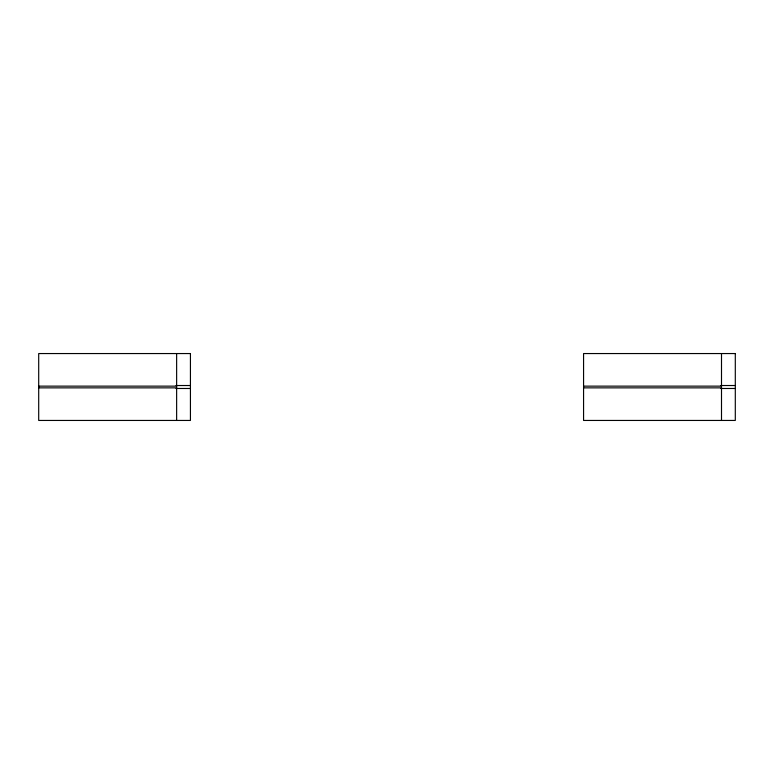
<?xml version="1.0" encoding="UTF-8"?>
<svg xmlns="http://www.w3.org/2000/svg" width="774" height="774" viewBox="0 0 774 774"><rect width="100%" height="100%" fill="white"/><g stroke="black" fill="none" stroke-linecap="round" stroke-linejoin="round"><path stroke-width="1.16" d="M176.037 385.52L190.433 385.52M720.904 385.52L735.3 385.52M38.7 386.139L176.636 386.139M583.567 386.139L721.503 386.139M38.7 387.861L176.636 387.861M583.567 387.861L721.503 387.861M176.037 388.48L190.433 388.48M720.904 388.48L735.3 388.48M721.503 353.554L721.503 420.446M176.636 353.554L176.636 420.446M190.433 353.554L38.7 353.554L38.7 420.446L190.433 420.446L190.433 353.554M735.3 353.554L583.567 353.554L583.567 420.446L735.3 420.446L735.3 353.554"/></g></svg>
